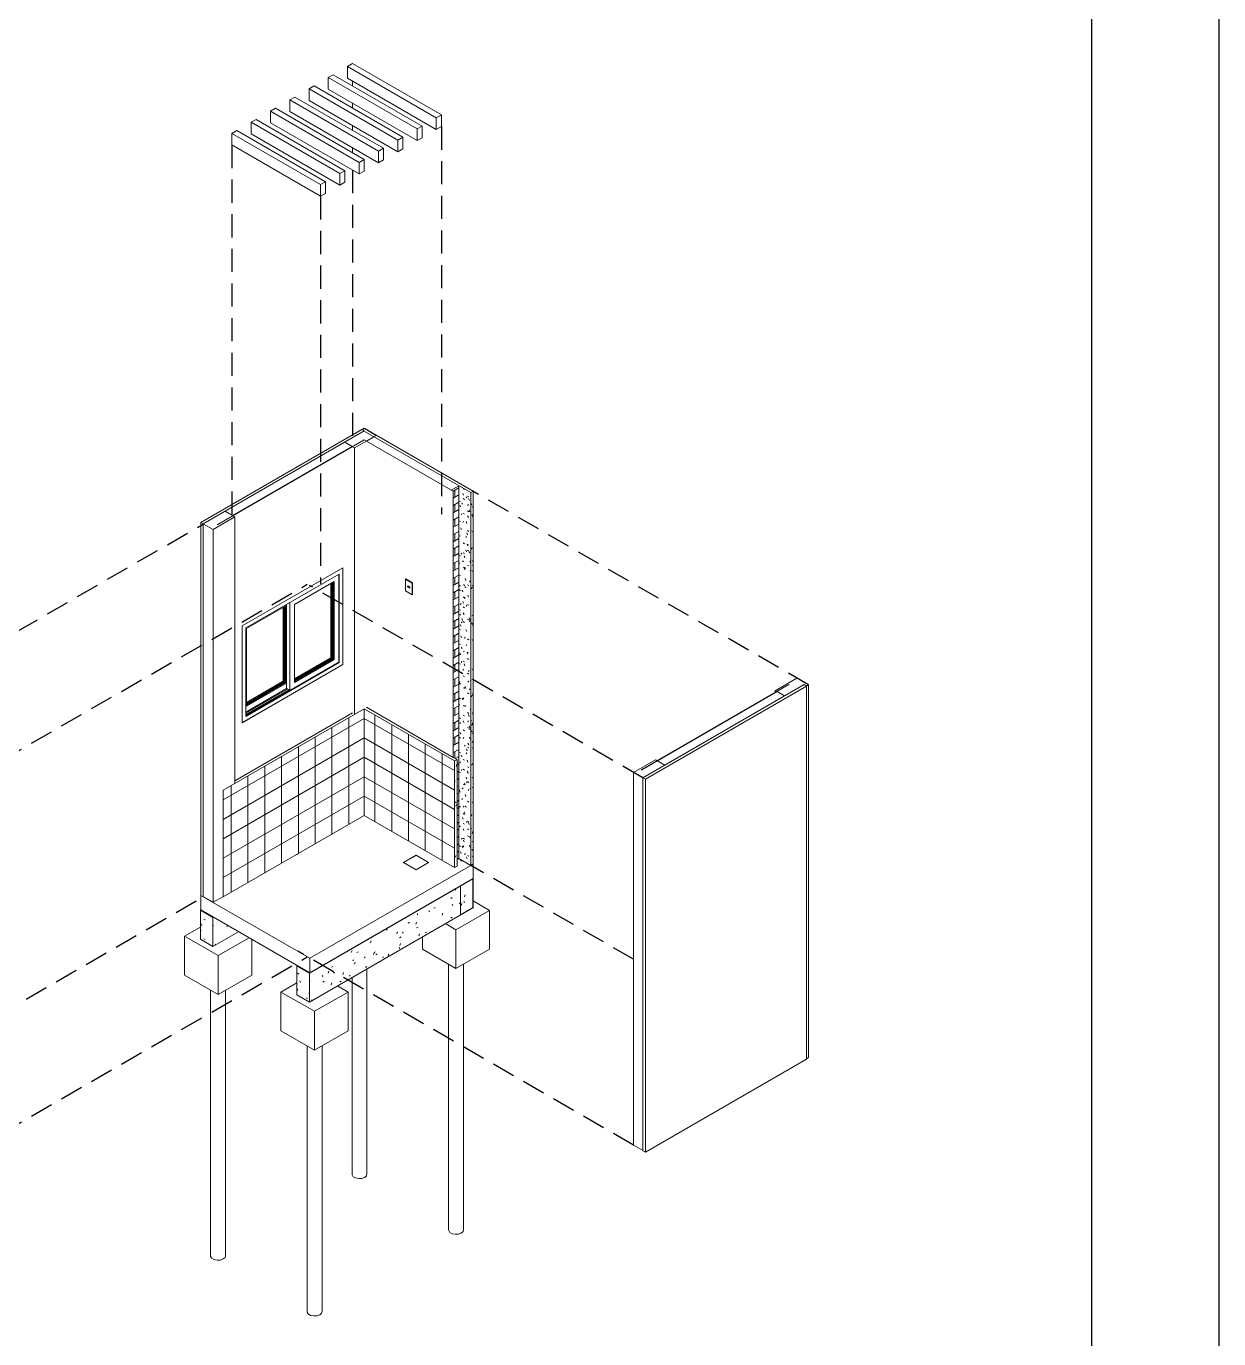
# Model space of a CAD drawing. Header units: inches. Extents: x -409 to -274, y -29 to 11.
# Drawn here: x -286.74 to -273.83, y -18.63 to -4.42 of the extents above; entities that cross this region are included whole.
import ezdxf

# ---------------------------------------------------------------- set-up
doc = ezdxf.new("R2010")
doc.units = ezdxf.units.IN
doc.header["$MEASUREMENT"] = 0
doc.linetypes.add('_Tracejado pequeno', pattern=[2.25, 1.5, -0.75])
doc.linetypes.add('HIDDEN', pattern=[0.375, 0.25, -0.125])
doc.layers.get('0').update_dxf_attribs({"color": 8})
for name, color, linetype in [('ARQ-PIS', 1, 'Continuous'), ('ELE-VT3', 30, 'Continuous'), ('PROJECÃO', 1, 'HIDDEN')]:
    doc.layers.add(name, color=color, linetype=linetype)
for name, color, linetype, lineweight in [('Caminho do deslocamento', 7, '_Tracejado pequeno', 9), ('Dispositivos elétricos', 7, 'Continuous', 9), ('Janelas', 7, 'Continuous', 9), ('Montantes de parede cortina', 7, 'Continuous', 9), ('Padrão de superfície', 7, 'Continuous', 9), ('Paredes', 7, 'Continuous', 9), ('Peças hidrossanitárias', 7, 'Continuous', 9), ('Pilares estruturais', 7, 'Continuous', 9), ('Pisos', 7, 'Continuous', 9), ('Quadro estrutural', 7, 'Continuous', 9)]:
    doc.layers.add(name, color=color, linetype=linetype, lineweight=lineweight)

# ---------------------------------------------------------------- blocks, each defined once
blk = doc.blocks.new('Rectangular Mullion - 6x12 cm-2523780-ISOMÉTRICA')
at = {"layer": 'Montantes de parede cortina'}
for p, q in [((23762, -8562), (23804, -8538)), ((23762, -8660), (23762, -8562)), ((24510, -8994), (23762, -8562)), ((23804, -8538), (24553, -8970)), ((23762, -8660), (24510, -9092)), ((24553, -8970), (24510, -8994)), ((24510, -8994), (24510, -9092)), ((24510, -9092), (24553, -9068)), ((24553, -9068), (24553, -8970))]:
    blk.add_line(p, q, dxfattribs=at)
blk = doc.blocks.new('Coluna_Estrutural_Retangular_eixo - 26 x 14  cm-2526067-ISOMÉTRICA')
at = {"layer": 'Pilares estruturais'}
for p, q in [((26496, -14322), (26680, -14216)), ((26680, -14216), (26695, -14224)), ((26698, -14226), (26759, -14261)), ((26496, -14322), (26496, -17463)), ((26576, -14368), (26496, -14322)), ((26576, -17509), (26496, -17463))]:
    blk.add_line(p, q, dxfattribs=at)
blk = doc.blocks.new('Coluna_Estrutural_Retangular_eixo - 26 x 14  cm-V5-ISOMÉTRICA')
at = {"layer": 'Pilares estruturais'}
for p, q in [((27688, -13634), (27872, -13528)), ((27872, -13528), (27971, -13585)), ((27971, -13585), (27953, -13595)), ((27971, -13585), (27971, -16726)), ((27688, -13651), (27688, -13634)), ((27703, -13643), (27688, -13634)), ((27971, -16726), (27954, -16736))]:
    blk.add_line(p, q, dxfattribs=at)

msp = doc.modelspace()

# ---------------------------------------------------------------- hatches: boundary and pattern name
at = {"layer": 'Padrão de superfície', "true_color": 0x808080}
h = msp.add_hatch(dxfattribs=at)
h.set_pattern_fill('FP_5', color=8, scale=0.001285, style=0, pattern_type=2)
h.set_pattern_definition([(330, (-279.86488, -16.436124), (-4e-07, 0.0786626), []), (90, (-279.86488, -16.43612), (-0.102186, 0.137659), [0.078662, -0.078662])])
h.paths.add_polyline_path([(-279.827, -12.423), (-279.824, -12.422), (-279.906, -12.375), (-279.906, -12.378)])
at = {"layer": 'Quadro estrutural', "true_color": 0xc0c0c0}
h = msp.add_hatch(dxfattribs=at)
h.set_pattern_fill('FP_19', color=9, scale=0.001285, style=0, pattern_type=2)
h.set_pattern_definition([(30, (-283.34245, -9.76366), (0.369139, 0.3196838), [0.017583, -0.302101, 0.017583, -2.007082]), (30, (-283.34245, -9.76366), (0.369139, 0.3196838), [-0.337267, -0.302101, 0.017583, -0.621786, -1.065614]), (30, (-283.34245, -9.76366), (0.369139, 0.3196838), [-1.278736, 0.017583, -0.302101, 0.017583, -0.728347]), (30, (-283.34245, -9.76366), (0.369139, 0.3196838), [-1.616003, -0.19554, 0.017583, -0.515225]), (125.104, (-283.20402, -9.63046), (-0.264491, 0.1631537), [0.01324, -0.227477, -1.524544]), (125.104, (-283.20402, -9.63046), (-0.264491, 0.1631537), [-0.240717, 0.01324, -0.227477, -1.283826]), (125.104, (-283.20402, -9.63046), (-0.264491, 0.1631537), [-0.481435, 0.01324, -0.468196, -0.802391]), (125.104, (-283.20402, -9.63046), (-0.264491, 0.1631537), [-0.96287, 0.01324, -0.227477, -0.561674]), (125.104, (-283.20402, -9.63046), (-0.264491, 0.1631537), [-1.203588, 0.01324, -0.147239, -0.401196]), (125.104, (-283.20402, -9.63046), (-0.264491, 0.1631537), [-1.364065, 0.01324, -0.387956]), (248.794, (-283.15788, -9.390695), (-0.1046485, -0.4828386), [0.021047, -0.361641, -2.423697]), (248.794, (-283.15788, -9.390695), (-0.1046485, -0.4828386), [-0.382688, 0.021047, -0.361641, -2.041007]), (248.794, (-283.15788, -9.390695), (-0.1046485, -0.4828386), [-0.765378, 0.021047, -0.74433, -1.27563]), (248.794, (-283.15788, -9.390695), (-0.1046485, -0.4828386), [-1.530755, 0.021047, -0.361641, -0.892941]), (248.794, (-283.15788, -9.390695), (-0.1046485, -0.4828386), [-1.913445, 0.021047, -0.234079, -0.637815]), (248.794, (-283.15788, -9.390695), (-0.1046485, -0.4828386), [-2.168571, 0.021047, -0.616767])])
h.paths.add_polyline_path([(-283.673, -14.989), (-281.904, -13.967), (-281.904, -13.653), (-283.673, -14.674), (-283.673, -14.879)])
h = msp.add_hatch(dxfattribs=at)
h.set_pattern_fill('FP_13', color=9, scale=0.001285, style=0, pattern_type=2)
h.set_pattern_definition([(30, (-283.34245, -9.76366), (0.2768543, 0.2664032), [0.017583, -0.302101, 0.017583, -2.007082]), (30, (-283.34245, -9.76366), (0.2768543, 0.2664032), [-0.337267, -0.302101, 0.017583, -0.621786, -1.065614]), (30, (-283.34245, -9.76366), (0.2768543, 0.2664032), [-1.278736, 0.017583, -0.302101, 0.017583, -0.728347]), (30, (-283.34245, -9.76366), (0.2768543, 0.2664032), [-1.616003, -0.19554, 0.017583, -0.515225]), (125.104, (-283.20402, -9.63046), (-0.305182, 0.2210427), [0.01324, -0.227477, -1.524544]), (125.104, (-283.20402, -9.63046), (-0.305182, 0.2210427), [-0.240717, 0.01324, -0.227477, -1.283826]), (125.104, (-283.20402, -9.63046), (-0.305182, 0.2210427), [-0.481435, 0.01324, -0.468196, -0.802391]), (125.104, (-283.20402, -9.63046), (-0.305182, 0.2210427), [-0.96287, 0.01324, -0.227477, -0.561674]), (125.104, (-283.20402, -9.63046), (-0.305182, 0.2210427), [-1.203588, 0.01324, -0.14724, -0.401196]), (125.104, (-283.20402, -9.63046), (-0.305182, 0.2210427), [-1.364065, 0.01324, -0.387956]), (248.794, (-283.15788, -9.390695), (-0.1207482, -0.5243332), [0.021047, -0.361641, -2.423697]), (248.794, (-283.15788, -9.390695), (-0.1207482, -0.5243332), [-0.382688, 0.021047, -0.361641, -2.041007]), (248.794, (-283.15788, -9.390695), (-0.1207482, -0.5243332), [-0.765378, 0.021047, -0.74433, -1.27563]), (248.794, (-283.15788, -9.390695), (-0.1207482, -0.5243332), [-1.530755, 0.021047, -0.361641, -0.89294]), (248.794, (-283.15788, -9.390695), (-0.1207482, -0.5243332), [-1.913445, 0.021047, -0.234079, -0.637815]), (248.794, (-283.15788, -9.390695), (-0.1207482, -0.5243332), [-2.168571, 0.021047, -0.616767])])
h.paths.add_polyline_path([(-282.036, -14.043), (-281.899, -13.965), (-281.899, -13.65), (-282.036, -13.729), (-282.036, -14.019)])
h = msp.add_hatch(dxfattribs=at)
h.set_pattern_fill('FP_14', color=9, scale=0.001285, style=0, pattern_type=2)
h.set_pattern_definition([(0, (-283.37825, -14.462565), (0.5220418, 0.0753505), [0.021534, -0.369997, 0.021534, -0.369997, -2.088167]), (0, (-283.37825, -14.462565), (0.5220418, 0.0753505), [-0.783063, 0.021534, -0.761528, 0.021534, -0.369997, -0.913573]), (0, (-283.37825, -14.462565), (0.5220418, 0.0753505), [-1.957657, 0.021534, -0.239487, 0.021534, -0.631018]), (135, (-283.18248, -14.42489), (-0.298696, 0.1479954), [0.015227, -0.261627, 0.015227, -1.738185]), (135, (-283.18248, -14.42489), (-0.298696, 0.1479954), [-0.292081, -0.261627, 0.015227, -0.538481, -0.922848]), (135, (-283.18248, -14.42489), (-0.298696, 0.1479954), [-1.107418, 0.015227, -0.261627, 0.015227, -0.630766]), (135, (-283.18248, -14.42489), (-0.298696, 0.1479954), [-1.3995, -0.169342, 0.015227, -0.446197]), (225, (-283.11723, -14.27419), (-0.2233456, -0.374046), [0.015227, -0.261627, 0.015227, -1.738185]), (225, (-283.11723, -14.27419), (-0.2233456, -0.374046), [-0.292081, -0.261627, 0.015227, -0.538481, -0.922848]), (225, (-283.11723, -14.27419), (-0.2233456, -0.374046), [-1.107418, 0.015227, -0.261627, 0.015227, -0.630766]), (225, (-283.11723, -14.27419), (-0.2233456, -0.374046), [-1.3995, -0.169342, 0.015227, -0.446197])])
h.paths.add_polyline_path([(-284.716, -14.073), (-284.711, -14.07), (-284.847, -13.991), (-284.852, -13.994), (-284.795, -14.027)])
h = msp.add_hatch(dxfattribs=at)
h.set_pattern_fill('FP_16', color=9, scale=0.001285, style=0, pattern_type=2)
h.set_pattern_definition([(330, (-283.70911, -9.93402), (0.4614238, -0.1598419), [0.017583, -0.3021, -2.024665]), (330, (-283.70911, -9.93402), (0.4614238, -0.1598419), [-0.319684, 0.017583, -0.302101, -1.704982]), (330, (-283.70911, -9.93402), (0.4614238, -0.1598419), [-0.639368, 0.017583, -0.621786, -1.065614]), (330, (-283.70911, -9.93402), (0.4614238, -0.1598419), [-1.278736, 0.017583, -0.302101, -0.745929]), (330, (-283.70911, -9.93402), (0.4614238, -0.1598419), [-1.59842, 0.017583, -0.19554, -0.532806]), (330, (-283.70911, -9.93402), (0.4614238, -0.1598419), [-1.811543, 0.017583, -0.515225]), (111.206, (-283.570684, -9.96066), (-0.2483904, 0.4270675), [0.021047, -0.361641, -2.423697]), (111.206, (-283.570684, -9.96066), (-0.2483904, 0.4270675), [-0.382688, 0.021047, -0.361641, -2.041007]), (111.206, (-283.570684, -9.96066), (-0.2483904, 0.4270675), [-0.765378, 0.021047, -0.74433, -1.27563]), (111.206, (-283.570684, -9.96066), (-0.2483904, 0.4270675), [-1.530755, 0.021047, -0.361641, -0.89294]), (111.206, (-283.570684, -9.96066), (-0.2483904, 0.4270675), [-1.913445, 0.021047, -0.234079, -0.637815]), (111.206, (-283.570684, -9.96066), (-0.2483904, 0.4270675), [-2.168571, 0.021047, -0.616767]), (234.896, (-283.52454, -9.77418), (-0.0639575, -0.304112), [0.01324, -0.227477, -1.524544]), (234.896, (-283.52454, -9.77418), (-0.0639575, -0.304112), [-0.240717, 0.01324, -0.227477, -1.283826]), (234.896, (-283.52454, -9.77418), (-0.0639575, -0.304112), [-0.481435, 0.01324, -0.468196, -0.802391]), (234.896, (-283.52454, -9.77418), (-0.0639575, -0.304112), [-0.96287, 0.01324, -0.227477, -0.561674]), (234.896, (-283.52454, -9.77418), (-0.0639575, -0.304112), [-1.203588, 0.01324, -0.147239, -0.401196]), (234.896, (-283.52454, -9.77418), (-0.0639575, -0.304112), [-1.364065, 0.01324, -0.387956])])
h.paths.add_polyline_path([(-284.716, -14.387), (-284.716, -14.073), (-284.852, -13.994), (-284.852, -14.308)])
h = msp.add_hatch(dxfattribs=at)
h.set_pattern_fill('FP_15', color=9, scale=0.001285, style=0, pattern_type=2)
h.set_pattern_definition([(30, (-284.38472, -9.16191), (0.369139, 0.3196838), [0.017583, -0.302101, 0.017583, -2.007082]), (30, (-284.38472, -9.16191), (0.369139, 0.3196838), [-0.337267, -0.302101, 0.017583, -0.621786, -1.065614]), (30, (-284.38472, -9.16191), (0.369139, 0.3196838), [-1.278736, 0.017583, -0.302101, 0.017583, -0.728347]), (30, (-284.38472, -9.16191), (0.369139, 0.3196838), [-1.616003, -0.19554, 0.017583, -0.515225]), (125.104, (-284.24629, -9.0287), (-0.264491, 0.1631537), [0.01324, -0.227477, -1.524544]), (125.104, (-284.24629, -9.0287), (-0.264491, 0.1631537), [-0.240717, 0.01324, -0.227477, -1.283826]), (125.104, (-284.24629, -9.0287), (-0.264491, 0.1631537), [-0.481435, 0.01324, -0.468196, -0.802391]), (125.104, (-284.24629, -9.0287), (-0.264491, 0.1631537), [-0.96287, 0.01324, -0.227477, -0.561674]), (125.104, (-284.24629, -9.0287), (-0.264491, 0.1631537), [-1.203588, 0.01324, -0.147239, -0.401196]), (125.104, (-284.24629, -9.0287), (-0.264491, 0.1631537), [-1.364065, 0.01324, -0.387956]), (248.794, (-284.20015, -8.78894), (-0.1046485, -0.4828386), [0.021047, -0.361641, -2.423697]), (248.794, (-284.20015, -8.78894), (-0.1046485, -0.4828386), [-0.382688, 0.021047, -0.361641, -2.041007]), (248.794, (-284.20015, -8.78894), (-0.1046485, -0.4828386), [-0.765378, 0.021047, -0.74433, -1.27563]), (248.794, (-284.20015, -8.78894), (-0.1046485, -0.4828386), [-1.530755, 0.021047, -0.361641, -0.892941]), (248.794, (-284.20015, -8.78894), (-0.1046485, -0.4828386), [-1.913445, 0.021047, -0.234079, -0.637815]), (248.794, (-284.20015, -8.78894), (-0.1046485, -0.4828386), [-2.168571, 0.021047, -0.616767])])
h.paths.add_polyline_path([(-284.716, -14.387), (-284.438, -14.227), (-284.711, -14.07), (-284.716, -14.073), (-284.716, -14.276)])
h = msp.add_hatch(dxfattribs=at)
h.set_pattern_fill('FP_17', color=9, scale=0.001285, style=0, pattern_type=2)
h.set_pattern_definition([(0, (-283.37825, -14.462565), (0.522042, 0.07535), [0.021534, -0.369997, 0.021534, -0.369997, -2.088167]), (0, (-283.37825, -14.462565), (0.522042, 0.07535), [-0.783063, 0.021534, -0.761528, 0.021534, -0.369997, -0.913573]), (0, (-283.37825, -14.462565), (0.522042, 0.07535), [-1.957657, 0.021534, -0.239487, 0.021534, -0.631018]), (135, (-283.18248, -14.42489), (-0.374046, 0.223346), [0.015227, -0.261627, 0.015227, -1.738185]), (135, (-283.18248, -14.42489), (-0.374046, 0.223346), [-0.29208, -0.261627, 0.015227, -0.53848, -0.922848]), (135, (-283.18248, -14.42489), (-0.374046, 0.223346), [-1.10742, 0.015227, -0.261627, 0.015227, -0.630766]), (135, (-283.18248, -14.42489), (-0.374046, 0.223346), [-1.3995, -0.169342, 0.015227, -0.446197]), (225, (-283.11723, -14.27419), (-0.147995, -0.298696), [0.015227, -0.261627, 0.015227, -1.738185]), (225, (-283.11723, -14.27419), (-0.147995, -0.298696), [-0.29208, -0.261627, 0.015227, -0.53848, -0.922848]), (225, (-283.11723, -14.27419), (-0.147995, -0.298696), [-1.107418, 0.015227, -0.261627, 0.015227, -0.630766]), (225, (-283.11723, -14.27419), (-0.147995, -0.298696), [-1.3995, -0.169342, 0.015227, -0.446197])])
h.paths.add_polyline_path([(-283.673, -14.674), (-283.669, -14.672), (-283.805, -14.593), (-283.81, -14.596), (-283.678, -14.672)])
h = msp.add_hatch(dxfattribs=at)
h.set_pattern_fill('FP_18', color=9, scale=0.001285, style=0, pattern_type=2)
h.set_pattern_definition([(330, (-283.70911, -9.93402), (0.369139, -0.1065613), [0.017583, -0.3021, -2.024665]), (330, (-283.70911, -9.93402), (0.369139, -0.1065613), [-0.319684, 0.017583, -0.302101, -1.704982]), (330, (-283.70911, -9.93402), (0.369139, -0.1065613), [-0.639368, 0.017583, -0.621786, -1.065614]), (330, (-283.70911, -9.93402), (0.369139, -0.1065613), [-1.278736, 0.017583, -0.302101, -0.745929]), (330, (-283.70911, -9.93402), (0.369139, -0.1065613), [-1.59842, 0.017583, -0.19554, -0.532806]), (330, (-283.70911, -9.93402), (0.369139, -0.1065613), [-1.811543, 0.017583, -0.515225]), (111.206, (-283.570684, -9.96066), (-0.2644901, 0.4685621), [0.021047, -0.361641, -2.423697]), (111.206, (-283.570684, -9.96066), (-0.2644901, 0.4685621), [-0.382688, 0.021047, -0.361641, -2.041007]), (111.206, (-283.570684, -9.96066), (-0.2644901, 0.4685621), [-0.765378, 0.021047, -0.74433, -1.27563]), (111.206, (-283.570684, -9.96066), (-0.2644901, 0.4685621), [-1.530755, 0.021047, -0.361641, -0.89294]), (111.206, (-283.570684, -9.96066), (-0.2644901, 0.4685621), [-1.913445, 0.021047, -0.234079, -0.637815]), (111.206, (-283.570684, -9.96066), (-0.2644901, 0.4685621), [-2.168571, 0.021047, -0.616767]), (234.896, (-283.52454, -9.77418), (-0.1046486, -0.362001), [0.01324, -0.227477, -1.524544]), (234.896, (-283.52454, -9.77418), (-0.1046486, -0.362001), [-0.240717, 0.01324, -0.227477, -1.283826]), (234.896, (-283.52454, -9.77418), (-0.1046486, -0.362001), [-0.481435, 0.01324, -0.468196, -0.802391]), (234.896, (-283.52454, -9.77418), (-0.1046486, -0.362001), [-0.96287, 0.01324, -0.227477, -0.561674]), (234.896, (-283.52454, -9.77418), (-0.1046486, -0.362001), [-1.203588, 0.01324, -0.147239, -0.401196]), (234.896, (-283.52454, -9.77418), (-0.1046486, -0.362001), [-1.364065, 0.01324, -0.387956])])
h.paths.add_polyline_path([(-283.673, -14.989), (-283.673, -14.674), (-283.81, -14.596), (-283.81, -14.91), (-283.786, -14.924)])

# ---------------------------------------------------------------- linework, layer by layer
at = {"layer": 'ARQ-PIS', "color": 4, "linetype": 'ByBlock'}
msp.add_lwpolyline([(-292.675, -1.844), (-275.208, -1.844), (-275.208, -21.921), (-292.675, -21.921)], close=True, dxfattribs=at)
at = {"layer": 'Caminho do deslocamento'}
for p, q in [((-283.205, -5.018), (-283.205, -5.071)), ((-283.205, -5.26), (-283.205, -5.312)), ((-283.205, -5.501), (-283.205, -5.553)), ((-283.205, -5.742), (-283.205, -5.794))]:
    msp.add_line(p, q, dxfattribs=at)
at = {"layer": 'Dispositivos elétricos'}
for p, q in [((-282.629, -10.407), (-282.634, -10.41)), ((-282.561, -10.452), (-282.634, -10.41)), ((-282.634, -10.41), (-282.634, -10.536)), ((-282.629, -10.407), (-282.557, -10.449)), ((-282.61, -10.494), (-282.608, -10.492)), ((-282.585, -10.508), (-282.61, -10.494)), ((-282.608, -10.492), (-282.585, -10.505)), ((-282.561, -10.452), (-282.557, -10.449)), ((-282.561, -10.578), (-282.561, -10.452)), ((-282.557, -10.449), (-282.557, -10.575)), ((-282.634, -10.536), (-282.561, -10.578)), ((-282.557, -10.575), (-282.561, -10.578))]:
    msp.add_line(p, q, dxfattribs=at)
for points in [[(-282.61, -10.494, 0), (-282.61, -10.49, 0), (-282.609, -10.487, 0), (-282.607, -10.485, 0), (-282.604, -10.485, 0), (-282.601, -10.485, 0), (-282.598, -10.486, 0), (-282.594, -10.489, 0), (-282.591, -10.492, 0), (-282.589, -10.496, 0), (-282.587, -10.5, 0), (-282.585, -10.504, 0), (-282.585, -10.508, 0)], [(-282.608, -10.492, 0), (-282.607, -10.489, 0), (-282.606, -10.486, 0), (-282.605, -10.485, 0)]]:
    msp.add_polyline3d(points, dxfattribs=at)
at = {"layer": 'ELE-VT3', "linetype": 'ByBlock'}
msp.add_lwpolyline([(-409.077, 11.376), (-273.831, 11.376), (-273.831, -29.078), (-409.077, -29.078)], close=True, dxfattribs=at)
at = {"layer": 'Janelas'}
for p, q in [((-284.36, -10.938), (-283.35, -10.355)), ((-283.354, -11.309), (-283.354, -10.358)), ((-283.35, -11.312), (-283.35, -10.355)), ((-283.31, -11.335), (-283.31, -10.287)), ((-283.835, -10.686), (-283.403, -10.437)), ((-283.424, -11.269), (-283.424, -10.449)), ((-283.415, -10.444), (-283.415, -11.274)), ((-283.403, -10.437), (-283.403, -11.281)), ((-284.352, -10.943), (-283.92, -10.694)), ((-283.941, -11.525), (-283.941, -10.706)), ((-283.932, -10.701), (-283.932, -11.53)), ((-283.92, -11.594), (-283.92, -10.684)), ((-283.92, -10.694), (-283.92, -11.537)), ((-283.884, -10.663), (-283.884, -11.615)), ((-283.835, -11.53), (-283.835, -10.686)), ((-284.36, -10.938), (-284.36, -11.895)), ((-284.352, -11.786), (-284.352, -10.943)), ((-284.399, -11.963), (-283.31, -11.335)), ((-283.354, -11.309), (-284.36, -11.889)), ((-284.36, -11.895), (-283.35, -11.312)), ((-283.884, -11.615), (-283.354, -11.309)), ((-283.835, -11.506), (-283.424, -11.269)), ((-283.415, -11.274), (-283.835, -11.516)), ((-283.403, -11.281), (-283.835, -11.53)), ((-283.424, -11.269), (-283.415, -11.274)), ((-283.415, -11.274), (-283.403, -11.281)), ((-283.35, -11.312), (-283.354, -11.309)), ((-284.36, -11.848), (-283.92, -11.594)), ((-283.908, -11.601), (-284.36, -11.861)), ((-284.36, -11.876), (-283.896, -11.608)), ((-284.36, -11.886), (-283.886, -11.613)), ((-284.352, -11.762), (-283.941, -11.525)), ((-283.932, -11.53), (-284.352, -11.773)), ((-283.92, -11.537), (-284.352, -11.786)), ((-283.941, -11.525), (-283.932, -11.53)), ((-283.932, -11.53), (-283.92, -11.537)), ((-283.92, -11.594), (-283.884, -11.615))]:
    msp.add_line(p, q, dxfattribs=at)
at = {"layer": 'Janelas', "color": 28, "true_color": 0x0d0d0d}
for p, q in [((-283.44, -11.26), (-283.44, -10.458)), ((-283.428, -11.266), (-283.428, -10.452)), ((-283.956, -11.516), (-283.956, -10.715)), ((-283.945, -11.523), (-283.945, -10.708)), ((-283.835, -11.488), (-283.44, -11.26)), ((-283.428, -11.266), (-283.835, -11.501)), ((-283.44, -11.26), (-283.428, -11.266)), ((-284.352, -11.744), (-283.956, -11.516)), ((-283.945, -11.523), (-284.352, -11.758)), ((-283.956, -11.516), (-283.945, -11.523))]:
    msp.add_line(p, q, dxfattribs=at)
at = {"layer": 'Padrão de superfície', "color": 8, "linetype": 'Continuous', "true_color": 0x808080}
for p, q in [((-283.31, -9.036), (-283.31, -9.033)), ((-283.514, -9.154), (-283.514, -9.151)), ((-283.718, -9.272), (-283.718, -9.269)), ((-284.127, -9.508), (-284.127, -9.505)), ((-283.923, -9.39), (-283.923, -9.387)), ((-282.118, -9.456), (-282.056, -9.421)), ((-282.116, -9.534), (-282.056, -9.499)), ((-282.097, -9.523), (-282.097, -9.444)), ((-284.332, -9.626), (-284.332, -9.623)), ((-282.116, -9.613), (-282.056, -9.578)), ((-282.116, -9.691), (-282.056, -9.657)), ((-282.097, -9.68), (-282.097, -9.602)), ((-282.116, -9.77), (-282.056, -9.735)), ((-282.097, -9.838), (-282.097, -9.759)), ((-282.116, -9.849), (-282.056, -9.814)), ((-282.116, -9.927), (-282.056, -9.893)), ((-282.097, -9.995), (-282.097, -9.916)), ((-282.116, -10.006), (-282.056, -9.971)), ((-282.116, -10.085), (-282.056, -10.05)), ((-282.097, -10.152), (-282.097, -10.074)), ((-282.116, -10.163), (-282.056, -10.129)), ((-282.116, -10.242), (-282.056, -10.207)), ((-282.116, -10.321), (-282.056, -10.286)), ((-282.116, -10.399), (-282.056, -10.365)), ((-282.097, -10.31), (-282.097, -10.231)), ((-282.116, -10.478), (-282.056, -10.443)), ((-282.097, -10.467), (-282.097, -10.388)), ((-282.116, -10.557), (-282.056, -10.522)), ((-282.116, -10.635), (-282.056, -10.601)), ((-282.097, -10.624), (-282.097, -10.546)), ((-282.116, -10.714), (-282.056, -10.679)), ((-282.116, -10.793), (-282.056, -10.758)), ((-282.097, -10.782), (-282.097, -10.703)), ((-282.116, -10.871), (-282.056, -10.837)), ((-282.116, -10.95), (-282.056, -10.915)), ((-282.097, -10.939), (-282.097, -10.86)), ((-282.116, -11.029), (-282.056, -10.994)), ((-282.116, -11.107), (-282.056, -11.073)), ((-282.097, -11.096), (-282.097, -11.018)), ((-282.116, -11.186), (-282.056, -11.151)), ((-282.097, -11.254), (-282.097, -11.175)), ((-282.116, -11.265), (-282.056, -11.23)), ((-282.116, -11.343), (-282.056, -11.309)), ((-282.097, -11.411), (-282.097, -11.332)), ((-282.116, -11.422), (-282.056, -11.387)), ((-282.116, -11.501), (-282.056, -11.466)), ((-282.097, -11.568), (-282.097, -11.49)), ((-282.116, -11.579), (-282.056, -11.545)), ((-282.116, -11.658), (-282.056, -11.623)), ((-282.097, -11.726), (-282.097, -11.647)), ((-282.116, -11.737), (-282.056, -11.702)), ((-282.116, -11.815), (-282.056, -11.781)), ((-282.116, -11.894), (-282.056, -11.859)), ((-282.097, -11.883), (-282.097, -11.804)), ((-282.116, -11.973), (-282.056, -11.938)), ((-282.116, -12.051), (-282.056, -12.017)), ((-282.097, -12.04), (-282.097, -11.962)), ((-282.116, -12.13), (-282.056, -12.095)), ((-282.116, -12.209), (-282.056, -12.174)), ((-282.097, -12.198), (-282.097, -12.119)), ((-282.116, -12.287), (-282.056, -12.253)), ((-282.097, -12.35), (-282.097, -12.276)), ((-282.093, -12.352), (-282.056, -12.331)), ((-282.074, -12.42), (-282.056, -12.41)), ((-282.074, -12.499), (-282.056, -12.489)), ((-282.074, -12.578), (-282.056, -12.567)), ((-282.074, -12.656), (-282.056, -12.646)), ((-282.074, -12.735), (-282.056, -12.725)), ((-282.074, -12.814), (-282.056, -12.803)), ((-282.074, -12.892), (-282.056, -12.882)), ((-282.074, -12.971), (-282.056, -12.961)), ((-282.074, -13.05), (-282.056, -13.039)), ((-282.074, -13.128), (-282.056, -13.118)), ((-282.074, -13.207), (-282.056, -13.197)), ((-282.074, -13.286), (-282.056, -13.275)), ((-282.074, -13.364), (-282.056, -13.354))]:
    msp.add_line(p, q, dxfattribs=at)
at = {"layer": 'Padrão de superfície', "color": 7, "linetype": 'Continuous', "true_color": 0xffffff}
for p, q in [((-282.004, -9.502), (-282.012, -9.482)), ((-282.008, -9.431), (-281.992, -9.44)), ((-281.961, -9.511), (-281.946, -9.52)), ((-281.92, -9.491), (-281.926, -9.483)), ((-282.054, -9.564), (-282.038, -9.573)), ((-282.038, -9.628), (-282.046, -9.608)), ((-282.015, -9.586), (-282.023, -9.597)), ((-282.008, -9.538), (-281.992, -9.547)), ((-281.969, -9.52), (-281.977, -9.531)), ((-281.952, -9.603), (-281.96, -9.614)), ((-281.941, -9.558), (-281.949, -9.538)), ((-281.935, -9.68), (-281.943, -9.661)), ((-281.914, -9.606), (-281.922, -9.595)), ((-281.912, -9.63), (-281.899, -9.623)), ((-282.054, -9.777), (-282.038, -9.786)), ((-282.022, -9.701), (-282.029, -9.712)), ((-282.005, -9.784), (-282.012, -9.795)), ((-282.008, -9.698), (-281.992, -9.706)), ((-281.969, -9.806), (-281.976, -9.787)), ((-281.961, -9.671), (-281.946, -9.68)), ((-281.952, -9.743), (-281.96, -9.724)), ((-281.926, -9.778), (-281.926, -9.779)), ((-281.925, -9.804), (-281.926, -9.803)), ((-281.908, -9.721), (-281.916, -9.71)), ((-281.912, -9.737), (-281.899, -9.73)), ((-282.054, -9.937), (-282.038, -9.946)), ((-282.026, -9.873), (-282.033, -9.853)), ((-281.963, -9.929), (-281.97, -9.909)), ((-281.961, -9.884), (-281.946, -9.893)), ((-281.921, -9.881), (-281.926, -9.893)), ((-281.912, -9.897), (-281.899, -9.89)), ((-282.008, -10.017), (-281.992, -10.026)), ((-281.971, -9.949), (-281.979, -9.96)), ((-281.956, -10.051), (-281.964, -10.032)), ((-281.954, -10.031), (-281.962, -10.042)), ((-281.91, -10.066), (-281.918, -10.086)), ((-282.047, -10.244), (-282.055, -10.225)), ((-282.054, -10.15), (-282.038, -10.159)), ((-282.023, -10.13), (-282.031, -10.141)), ((-282.006, -10.212), (-282.014, -10.223)), ((-282.008, -10.124), (-281.992, -10.133)), ((-281.99, -10.178), (-281.998, -10.158)), ((-281.973, -10.114), (-281.981, -10.095)), ((-281.961, -10.097), (-281.946, -10.106)), ((-281.937, -10.114), (-281.945, -10.125)), ((-281.927, -10.233), (-281.935, -10.214)), ((-281.912, -10.217), (-281.899, -10.209)), ((-282.054, -10.364), (-282.038, -10.372)), ((-282.008, -10.284), (-281.992, -10.292)), ((-281.989, -10.295), (-281.997, -10.306)), ((-281.984, -10.3), (-281.992, -10.28)), ((-281.961, -10.257), (-281.946, -10.266)), ((-281.926, -10.312), (-281.934, -10.323)), ((-281.912, -10.323), (-281.899, -10.316)), ((-281.9, -10.265), (-281.908, -10.254)), ((-282.042, -10.476), (-282.049, -10.487)), ((-281.995, -10.486), (-282.002, -10.466)), ((-281.979, -10.493), (-281.986, -10.504)), ((-281.978, -10.423), (-281.985, -10.403)), ((-281.961, -10.47), (-281.946, -10.479)), ((-281.933, -10.427), (-281.94, -10.438)), ((-281.912, -10.497), (-281.919, -10.516)), ((-281.912, -10.483), (-281.899, -10.476)), ((-282.054, -10.523), (-282.038, -10.532)), ((-282.012, -10.549), (-282.019, -10.529)), ((-282.005, -10.671), (-282.013, -10.651)), ((-282.008, -10.603), (-281.992, -10.612)), ((-281.985, -10.608), (-281.993, -10.619)), ((-281.949, -10.604), (-281.956, -10.585)), ((-281.922, -10.661), (-281.926, -10.655)), ((-281.899, -10.571), (-281.902, -10.579)), ((-282.054, -10.737), (-282.038, -10.745)), ((-282.037, -10.789), (-282.045, -10.8)), ((-282.031, -10.674), (-282.039, -10.685)), ((-282.008, -10.71), (-281.992, -10.719)), ((-281.999, -10.794), (-282.007, -10.774)), ((-281.968, -10.691), (-281.976, -10.702)), ((-281.961, -10.683), (-281.946, -10.692)), ((-281.912, -10.803), (-281.899, -10.795)), ((-282.033, -10.92), (-282.041, -10.9)), ((-282.02, -10.872), (-282.028, -10.883)), ((-282.016, -10.857), (-282.024, -10.837)), ((-282.008, -10.87), (-281.992, -10.879)), ((-281.961, -10.843), (-281.946, -10.852)), ((-281.936, -10.849), (-281.944, -10.83)), ((-281.934, -10.856), (-281.942, -10.867)), ((-281.909, -10.892), (-281.917, -10.881)), ((-281.912, -10.909), (-281.899, -10.902)), ((-282.054, -10.95), (-282.038, -10.958)), ((-282.027, -11.042), (-282.035, -11.023)), ((-281.987, -11.037), (-281.994, -11.048)), ((-281.97, -10.976), (-281.978, -10.956)), ((-281.961, -11.056), (-281.946, -11.065)), ((-281.912, -11.069), (-281.899, -11.062)), ((-282.054, -11.11), (-282.038, -11.118)), ((-282.039, -11.218), (-282.047, -11.229)), ((-282.038, -11.228), (-282.045, -11.208)), ((-282.021, -11.165), (-282.028, -11.145)), ((-282.008, -11.189), (-281.992, -11.198)), ((-281.97, -11.119), (-281.977, -11.13)), ((-281.958, -11.221), (-281.965, -11.201)), ((-281.953, -11.202), (-281.96, -11.213)), ((-282.054, -11.291), (-282.056, -11.286)), ((-282.054, -11.323), (-282.038, -11.331)), ((-282.022, -11.3), (-282.03, -11.311)), ((-282.008, -11.296), (-281.992, -11.305)), ((-281.991, -11.347), (-281.999, -11.327)), ((-281.961, -11.269), (-281.946, -11.278)), ((-281.899, -11.317), (-281.9, -11.318)), ((-282.048, -11.413), (-282.056, -11.394)), ((-282.005, -11.383), (-282.013, -11.394)), ((-282.008, -11.456), (-281.992, -11.465)), ((-281.961, -11.429), (-281.946, -11.438)), ((-281.942, -11.4), (-281.95, -11.411)), ((-281.926, -11.516), (-281.93, -11.505)), ((-281.912, -11.389), (-281.899, -11.381)), ((-281.912, -11.495), (-281.899, -11.488)), ((-282.054, -11.536), (-282.038, -11.545)), ((-282.042, -11.536), (-282.05, -11.516)), ((-281.994, -11.581), (-282.002, -11.592)), ((-281.979, -11.592), (-281.987, -11.572)), ((-281.961, -11.642), (-281.946, -11.651)), ((-281.948, -11.515), (-281.956, -11.526)), ((-281.931, -11.598), (-281.939, -11.609)), ((-281.912, -11.655), (-281.899, -11.648)), ((-281.899, -11.545), (-281.903, -11.54)), ((-282.054, -11.696), (-282.038, -11.704)), ((-282.047, -11.762), (-282.054, -11.773)), ((-282.013, -11.718), (-282.02, -11.698)), ((-282.001, -11.696), (-282.008, -11.707)), ((-282.008, -11.776), (-281.992, -11.784)), ((-281.984, -11.779), (-281.991, -11.79)), ((-281.911, -11.666), (-281.918, -11.685)), ((-282.053, -11.877), (-282.056, -11.882)), ((-282.054, -11.909), (-282.038, -11.918)), ((-282.008, -11.882), (-281.992, -11.891)), ((-281.961, -11.855), (-281.946, -11.864)), ((-281.944, -11.896), (-281.951, -11.876)), ((-281.927, -11.833), (-281.934, -11.813)), ((-281.9, -11.851), (-281.907, -11.871)), ((-281.9, -11.864), (-281.907, -11.853)), ((-282.036, -11.96), (-282.044, -11.971)), ((-282.034, -12.089), (-282.042, -12.069)), ((-282, -11.963), (-282.008, -11.943)), ((-282.008, -12.042), (-281.992, -12.051)), ((-281.961, -12.015), (-281.946, -12.024)), ((-281.95, -11.944), (-281.958, -11.955)), ((-281.937, -12.019), (-281.945, -11.999)), ((-281.933, -12.026), (-281.941, -12.037)), ((-281.917, -11.947), (-281.924, -11.936)), ((-281.91, -12.062), (-281.918, -12.051)), ((-281.906, -11.974), (-281.914, -11.993)), ((-281.912, -11.975), (-281.899, -11.967)), ((-281.912, -12.081), (-281.899, -12.074)), ((-282.054, -12.122), (-282.038, -12.131)), ((-282.002, -12.125), (-282.01, -12.136)), ((-281.985, -12.207), (-281.993, -12.218)), ((-281.948, -12.204), (-281.956, -12.184)), ((-281.931, -12.141), (-281.939, -12.121)), ((-281.904, -12.178), (-281.912, -12.167)), ((-282.055, -12.306), (-282.056, -12.308)), ((-282.054, -12.282), (-282.038, -12.29)), ((-282.022, -12.334), (-282.03, -12.314)), ((-281.969, -12.29), (-281.976, -12.301)), ((-281.965, -12.267), (-281.973, -12.247)), ((-281.961, -12.228), (-281.946, -12.237)), ((-281.921, -12.26), (-281.926, -12.254)), ((-281.912, -12.241), (-281.899, -12.234)), ((-282.078, -12.418), (-282.085, -12.437)), ((-282.056, -12.46), (-282.056, -12.458)), ((-282.054, -12.495), (-282.038, -12.504)), ((-282.038, -12.388), (-282.045, -12.399)), ((-282.021, -12.471), (-282.028, -12.482)), ((-282.008, -12.362), (-281.992, -12.37)), ((-282.008, -12.468), (-281.992, -12.477)), ((-281.959, -12.39), (-281.966, -12.37)), ((-281.958, -12.488), (-281.965, -12.499)), ((-281.961, -12.442), (-281.946, -12.45)), ((-281.953, -12.512), (-281.96, -12.492)), ((-281.908, -12.404), (-281.915, -12.424)), ((-282.096, -12.601), (-282.101, -12.594)), ((-282.008, -12.628), (-281.992, -12.637)), ((-281.986, -12.638), (-281.994, -12.619)), ((-281.97, -12.575), (-281.977, -12.555)), ((-281.964, -12.603), (-281.972, -12.614)), ((-281.961, -12.601), (-281.946, -12.61)), ((-281.926, -12.573), (-281.926, -12.573)), ((-281.912, -12.561), (-281.899, -12.554)), ((-282.054, -12.708), (-282.038, -12.717)), ((-282.043, -12.705), (-282.051, -12.685)), ((-282.016, -12.784), (-282.024, -12.795)), ((-282.01, -12.669), (-282.018, -12.68)), ((-281.98, -12.761), (-281.988, -12.741)), ((-281.947, -12.686), (-281.955, -12.696)), ((-281.926, -12.688), (-281.931, -12.674)), ((-281.912, -12.667), (-281.899, -12.66)), ((-281.899, -12.717), (-281.904, -12.711)), ((-282.083, -12.832), (-282.091, -12.821)), ((-282.079, -12.848), (-282.087, -12.868)), ((-282.054, -12.868), (-282.038, -12.877)), ((-281.999, -12.867), (-282.007, -12.877)), ((-281.991, -12.946), (-281.999, -12.927)), ((-281.974, -12.883), (-281.982, -12.864)), ((-281.961, -12.814), (-281.946, -12.823)), ((-281.912, -12.827), (-281.899, -12.82)), ((-282.052, -13.048), (-282.056, -13.054)), ((-282.008, -13.009), (-282.016, -12.99)), ((-282.008, -12.948), (-281.992, -12.956)), ((-282.008, -13.054), (-281.992, -13.063)), ((-281.966, -13.032), (-281.973, -13.043)), ((-281.961, -13.028), (-281.946, -13.036)), ((-281.945, -13.065), (-281.952, -13.045)), ((-281.915, -12.957), (-281.923, -12.977)), ((-282.054, -13.081), (-282.038, -13.09)), ((-282.018, -13.213), (-282.026, -13.224)), ((-282.002, -13.132), (-282.009, -13.112)), ((-281.961, -13.187), (-281.946, -13.196)), ((-281.949, -13.114), (-281.956, -13.125)), ((-281.932, -13.197), (-281.939, -13.208)), ((-281.922, -13.08), (-281.926, -13.09)), ((-281.918, -13.117), (-281.925, -13.106)), ((-281.912, -13.147), (-281.899, -13.14)), ((-281.905, -13.143), (-281.912, -13.162)), ((-282.098, -13.216), (-282.101, -13.223)), ((-282.054, -13.294), (-282.038, -13.303)), ((-282.012, -13.317), (-282.02, -13.298)), ((-282.001, -13.295), (-282.009, -13.306)), ((-282.008, -13.214), (-281.992, -13.223)), ((-281.996, -13.254), (-282.003, -13.235)), ((-281.932, -13.31), (-281.94, -13.29)), ((-281.905, -13.348), (-281.913, -13.337)), ((-281.912, -13.254), (-281.899, -13.246)), ((-282.087, -13.401), (-282.095, -13.421)), ((-282.074, -13.484), (-282.077, -13.48)), ((-282.029, -13.38), (-282.037, -13.361)), ((-281.984, -13.378), (-281.992, -13.389)), ((-281.966, -13.436), (-281.974, -13.417)), ((-281.961, -13.401), (-281.946, -13.409)), ((-281.926, -13.401), (-281.929, -13.405)), ((-281.912, -13.413), (-281.899, -13.406)), ((-282.093, -13.524), (-282.095, -13.528))]:
    msp.add_line(p, q, dxfattribs=at)
at = {"layer": 'Padrão de superfície', "color": 8, "linetype": 'Continuous', "true_color": 0x797979}
for p, q in [((-284.605, -12.8), (-283.078, -11.919)), ((-283.247, -13.065), (-283.247, -11.911)), ((-283.078, -11.919), (-282.101, -12.483)), ((-282.964, -13.033), (-282.964, -11.88)), ((-283.428, -13.17), (-283.428, -12.016)), ((-282.782, -13.138), (-282.782, -11.985)), ((-284.605, -13.01), (-283.078, -12.128)), ((-283.61, -13.274), (-283.61, -12.121)), ((-283.078, -12.128), (-282.101, -12.693)), ((-282.6, -13.243), (-282.6, -12.09)), ((-282.419, -13.348), (-282.419, -12.194)), ((-284.605, -13.22), (-283.078, -12.338)), ((-283.973, -13.484), (-283.973, -12.33)), ((-283.792, -13.379), (-283.792, -12.226)), ((-283.078, -12.338), (-282.101, -12.902)), ((-282.237, -13.453), (-282.237, -12.299)), ((-284.155, -13.589), (-284.155, -12.435)), ((-284.605, -13.429), (-283.078, -12.548)), ((-284.337, -13.694), (-284.337, -12.54)), ((-283.078, -12.548), (-282.101, -13.112)), ((-284.605, -13.639), (-283.078, -12.758)), ((-284.518, -13.799), (-284.518, -12.645)), ((-283.078, -12.758), (-282.101, -13.322))]:
    msp.add_line(p, q, dxfattribs=at)
at = {"layer": 'Padrão de superfície', "color": 254, "linetype": 'Continuous', "true_color": 0xd0d0d0}
for p, q in [((-283.809, -13.389), (-283.8, -13.389)), ((-282.038, -13.453), (-282.022, -13.461))]:
    msp.add_line(p, q, dxfattribs=at)
at = {"layer": 'Paredes'}
for p, q in [((-284.847, -9.796), (-283.104, -8.789)), ((-283.078, -8.805), (-284.821, -9.811)), ((-283.104, -8.789), (-283.078, -8.805)), ((-283.078, -8.777), (-283.101, -8.791)), ((-283.078, -8.777), (-281.899, -9.458)), ((-283.078, -8.808), (-283.078, -8.805)), ((-281.926, -9.473), (-283.078, -8.808)), ((-284.672, -9.823), (-283.078, -8.902)), ((-283.078, -8.903), (-284.671, -9.823)), ((-284.584, -9.674), (-283.289, -8.927)), ((-283.208, -8.974), (-283.289, -8.927)), ((-283.078, -8.902), (-282.116, -9.458)), ((-282.117, -9.458), (-283.078, -8.903)), ((-283.055, -8.915), (-282.974, -8.868)), ((-283.208, -8.974), (-284.502, -9.721)), ((-283.208, -8.977), (-283.208, -8.974)), ((-282.138, -9.445), (-282.056, -9.398)), ((-282.117, -12.339), (-282.117, -9.458)), ((-282.117, -9.458), (-282.116, -9.458)), ((-282.116, -9.458), (-282.116, -12.339)), ((-282.056, -9.398), (-282.056, -13.433)), ((-281.926, -9.473), (-281.899, -9.458)), ((-281.926, -13.508), (-281.926, -9.473)), ((-281.899, -9.458), (-281.899, -13.493)), ((-284.847, -13.834), (-284.847, -9.796)), ((-284.821, -9.811), (-284.847, -9.796)), ((-284.502, -9.721), (-284.584, -9.674)), ((-284.502, -9.721), (-284.502, -9.724)), ((-284.821, -9.811), (-284.821, -13.849)), ((-284.671, -9.823), (-284.672, -9.823)), ((-284.399, -10.916), (-283.309, -10.286)), ((-283.31, -10.287), (-283.31, -11.335)), ((-283.309, -10.286), (-283.309, -11.335)), ((-284.399, -11.964), (-284.399, -10.916)), ((-283.31, -11.335), (-284.399, -11.963)), ((-283.309, -11.335), (-284.399, -11.964)), ((-283.309, -11.335), (-283.31, -11.335)), ((-278.482, -11.552), (-280.076, -12.473)), ((-280.062, -12.559), (-278.319, -11.552)), ((-280.035, -12.448), (-278.483, -11.552)), ((-278.292, -11.568), (-280.035, -12.574)), ((-279.906, -12.375), (-278.611, -11.627)), ((-278.611, -11.627), (-278.53, -11.674)), ((-278.482, -11.552), (-278.483, -11.552)), ((-278.482, -11.556), (-278.482, -11.552)), ((-278.292, -11.568), (-278.319, -11.552)), ((-278.292, -11.571), (-278.292, -11.568)), ((-278.292, -15.606), (-278.292, -11.571)), ((-278.53, -11.674), (-279.824, -12.422)), ((-283.078, -11.814), (-284.605, -12.695)), ((-284.479, -12.593), (-283.207, -11.858)), ((-282.101, -12.378), (-283.078, -11.814)), ((-283.078, -12.967), (-283.078, -11.814)), ((-283.056, -11.797), (-282.117, -12.339)), ((-282.116, -12.339), (-282.117, -12.339)), ((-282.116, -12.339), (-282.074, -12.363)), ((-282.074, -12.363), (-282.101, -12.378)), ((-282.101, -13.532), (-282.101, -12.378)), ((-282.074, -12.363), (-282.074, -13.516)), ((-280.077, -12.472), (-280.036, -12.449)), ((-280.077, -12.476), (-280.077, -12.472)), ((-280.076, -12.473), (-280.077, -12.472)), ((-280.076, -12.473), (-280.076, -12.476)), ((-280.036, -12.449), (-280.035, -12.448)), ((-279.906, -12.378), (-279.906, -12.375)), ((-279.906, -12.375), (-279.824, -12.422)), ((-280.062, -12.562), (-280.062, -12.559)), ((-280.062, -12.559), (-280.035, -12.574)), ((-280.062, -16.597), (-280.062, -12.562)), ((-280.035, -12.574), (-280.035, -16.612)), ((-284.609, -12.693), (-284.605, -12.695)), ((-284.605, -12.695), (-284.605, -13.849)), ((-284.605, -13.849), (-283.078, -12.967)), ((-283.078, -12.967), (-282.101, -13.532)), ((-282.056, -13.433), (-282.074, -13.443)), ((-282.056, -13.433), (-281.926, -13.508)), ((-281.899, -13.493), (-281.926, -13.508)), ((-282.074, -13.516), (-282.101, -13.532)), ((-284.847, -13.834), (-284.821, -13.849)), ((-284.821, -13.849), (-284.82, -13.848)), ((-284.605, -13.849), (-284.609, -13.847)), ((-280.035, -16.612), (-278.292, -15.606)), ((-280.035, -16.612), (-280.062, -16.597))]:
    msp.add_line(p, q, dxfattribs=at)
at = {"layer": 'Peças hidrossanitárias'}
for p, q in [((-282.653, -13.478), (-282.654, -13.478)), ((-282.518, -13.4), (-282.653, -13.478)), ((-282.653, -13.478), (-282.518, -13.555)), ((-282.653, -13.479), (-282.653, -13.478)), ((-282.384, -13.478), (-282.518, -13.4)), ((-282.518, -13.555), (-282.384, -13.478)), ((-282.384, -13.478), (-282.383, -13.478)), ((-282.384, -13.479), (-282.384, -13.478)), ((-282.518, -13.555), (-282.518, -13.556))]:
    msp.add_line(p, q, dxfattribs=at)
at = {"layer": 'Pilares estruturais'}
for p, q in [((-283.098, -8.793), (-283.076, -8.78)), ((-283.076, -8.78), (-282.949, -8.854)), ((-282.949, -8.854), (-283.185, -8.99)), ((-283.185, -8.99), (-283.207, -8.977)), ((-283.185, -8.99), (-283.185, -11.871)), ((-284.479, -9.737), (-284.715, -9.874)), ((-284.583, -9.677), (-284.479, -9.737)), ((-284.479, -12.618), (-284.479, -9.737)), ((-284.715, -9.874), (-284.82, -9.813)), ((-284.715, -13.908), (-284.715, -9.874)), ((-284.715, -13.908), (-284.82, -13.848)), ((-284.609, -13.847), (-284.715, -13.908)), ((-281.899, -13.893), (-281.722, -13.995)), ((-281.722, -13.995), (-282.086, -14.205)), ((-281.722, -14.414), (-281.722, -13.995)), ((-285.024, -14.276), (-284.852, -14.176)), ((-282.086, -14.205), (-282.2, -14.139)), ((-282.086, -14.205), (-282.086, -14.624)), ((-285.024, -14.695), (-285.024, -14.276)), ((-284.661, -14.485), (-285.024, -14.276)), ((-284.326, -14.292), (-284.661, -14.485)), ((-284.297, -14.695), (-284.297, -14.309)), ((-282.449, -14.414), (-282.449, -14.282)), ((-284.661, -14.905), (-284.661, -14.485)), ((-282.086, -14.624), (-282.449, -14.414)), ((-281.722, -14.414), (-282.086, -14.624)), ((-283.05, -16.853), (-283.05, -14.629)), ((-282.166, -14.578), (-282.166, -17.456)), ((-282.005, -17.456), (-282.005, -14.578)), ((-284.661, -14.905), (-285.024, -14.695)), ((-284.297, -14.695), (-284.661, -14.905)), ((-283.211, -14.722), (-283.211, -16.853)), ((-284.741, -14.858), (-284.741, -17.737)), ((-284.581, -17.737), (-284.581, -14.858)), ((-283.98, -14.879), (-283.81, -14.78)), ((-283.98, -14.879), (-283.98, -15.298)), ((-283.616, -15.088), (-283.98, -14.879)), ((-283.253, -14.879), (-283.616, -15.088)), ((-283.368, -14.812), (-283.253, -14.879)), ((-283.253, -15.298), (-283.253, -14.879)), ((-283.616, -15.088), (-283.616, -15.508)), ((-283.616, -15.508), (-283.98, -15.298)), ((-283.253, -15.298), (-283.616, -15.508)), ((-283.697, -15.462), (-283.697, -18.34)), ((-283.536, -18.34), (-283.536, -15.462))]:
    msp.add_line(p, q, dxfattribs=at)
for points in [[(-283.074, -16.886, 0), (-283.104, -16.897, 0), (-283.139, -16.899, 0), (-283.173, -16.892, 0), (-283.198, -16.878, 0), (-283.21, -16.858, 0), (-283.21, -16.851, 0)], [(-283.05, -16.848, 0), (-283.054, -16.868, 0), (-283.074, -16.886, 0)], [(-282.029, -17.489, 0), (-282.059, -17.5, 0), (-282.095, -17.502, 0), (-282.128, -17.495, 0), (-282.154, -17.481, 0), (-282.165, -17.461, 0), (-282.166, -17.455, 0)], [(-282.006, -17.451, 0), (-282.01, -17.471, 0), (-282.029, -17.489, 0)], [(-284.604, -17.769, 0), (-284.634, -17.78, 0), (-284.67, -17.783, 0), (-284.704, -17.776, 0), (-284.729, -17.761, 0), (-284.741, -17.742, 0), (-284.741, -17.735, 0)], [(-284.581, -17.731, 0), (-284.585, -17.752, 0), (-284.604, -17.769, 0)], [(-283.559, -18.373, 0), (-283.59, -18.384, 0), (-283.625, -18.386, 0), (-283.659, -18.379, 0), (-283.684, -18.364, 0), (-283.696, -18.345, 0), (-283.696, -18.338, 0)], [(-283.536, -18.335, 0), (-283.54, -18.355, 0), (-283.559, -18.373, 0)]]:
    msp.add_polyline3d(points, dxfattribs=at)
at = {"layer": 'Pisos'}
for p, q in [((-282.655, -13.478), (-282.518, -13.399)), ((-282.518, -13.556), (-282.655, -13.478)), ((-282.518, -13.399), (-282.382, -13.478)), ((-282.518, -13.399), (-282.518, -13.4)), ((-282.382, -13.478), (-282.518, -13.556)), ((-281.899, -13.493), (-281.899, -13.65)), ((-283.669, -14.514), (-281.926, -13.508)), ((-281.899, -13.65), (-283.669, -14.672)), ((-284.847, -13.991), (-284.847, -13.834)), ((-284.821, -13.849), (-283.669, -14.514)), ((-283.669, -14.672), (-284.847, -13.991)), ((-283.669, -14.514), (-283.669, -14.672))]:
    msp.add_line(p, q, dxfattribs=at)
at = {"layer": 'PROJECÃO'}
for p, q in [((-282.243, -5.511), (-282.243, -9.706)), ((-284.513, -5.71), (-284.513, -9.731)), ((-283.205, -5.983), (-283.205, -8.976)), ((-283.551, -6.266), (-283.551, -10.461)), ((-278.271, -11.554), (-281.904, -9.457)), ((-288.454, -11.912), (-284.821, -9.814)), ((-287.328, -12.562), (-283.695, -10.464)), ((-280.062, -12.56), (-283.671, -10.477)), ((-280.165, -14.525), (-281.926, -13.508)), ((-286.737, -14.955), (-284.821, -13.849)), ((-280.165, -16.536), (-283.798, -14.438)), ((-287.328, -16.597), (-283.695, -14.499))]:
    msp.add_line(p, q, dxfattribs=at)
at = {"layer": 'Quadro estrutural'}
for p, q in [((-283.673, -14.674), (-281.904, -13.653)), ((-282.036, -13.729), (-281.899, -13.65)), ((-282.036, -14.043), (-282.036, -13.729)), ((-281.904, -13.967), (-281.904, -13.653)), ((-281.899, -13.65), (-281.899, -13.965)), ((-284.847, -13.991), (-284.852, -13.994)), ((-284.852, -13.994), (-284.716, -14.073)), ((-284.852, -13.994), (-284.852, -14.308)), ((-281.904, -13.967), (-283.673, -14.989)), ((-281.899, -13.965), (-282.036, -14.043)), ((-284.716, -14.073), (-284.711, -14.07)), ((-284.716, -14.073), (-284.716, -14.387)), ((-284.716, -14.387), (-284.852, -14.308)), ((-284.438, -14.227), (-284.716, -14.387)), ((-283.805, -14.593), (-283.81, -14.596)), ((-283.81, -14.596), (-283.673, -14.674)), ((-283.81, -14.91), (-283.81, -14.596)), ((-283.673, -14.989), (-283.673, -14.674)), ((-283.673, -14.989), (-283.81, -14.91))]:
    msp.add_line(p, q, dxfattribs=at)

# ---------------------------------------------------------------- block references
for name, p, xscale, yscale, zscale in [('Rectangular Mullion - 6x12 cm-2523780-ISOMÉTRICA', (-313.783, 6.138), 0.001284551661531001, 0.001284551661531001, 0.001284551661531001), ('Rectangular Mullion - 6x12 cm-2523780-ISOMÉTRICA', (-313.992, 6.017), 0.001284551661531001, 0.001284551661531001, 0.001284551661531001), ('Rectangular Mullion - 6x12 cm-2523780-ISOMÉTRICA', (-314.2, 5.896), 0.001284551661531, 0.001284551661531, 0.001284551661531), ('Rectangular Mullion - 6x12 cm-2523780-ISOMÉTRICA', (-314.409, 5.776), 0.001284551661531001, 0.001284551661531001, 0.001284551661531001), ('Rectangular Mullion - 6x12 cm-2523780-ISOMÉTRICA', (-314.618, 5.655), 0.001284551661531001, 0.001284551661531001, 0.001284551661531001), ('Rectangular Mullion - 6x12 cm-2523780-ISOMÉTRICA', (-314.827, 5.534), 0.001284551661531002, 0.001284551661531002, 0.001284551661531002), ('Rectangular Mullion - 6x12 cm-2523780-ISOMÉTRICA', (-315.036, 5.414), 0.001284551661531001, 0.001284551661531001, 0.001284551661531001), ('Coluna_Estrutural_Retangular_eixo - 26 x 14  cm-V5-ISOMÉTRICA', (-314.2, 5.896), 0.001284551661531, 0.001284551661531, 0.001284551661531), ('Coluna_Estrutural_Retangular_eixo - 26 x 14  cm-2526067-ISOMÉTRICA', (-314.2, 5.896), 0.001284551661531, 0.001284551661531, 0.001284551661531)]:
    msp.add_blockref(name, p, dxfattribs=dict(xscale=xscale, yscale=yscale, zscale=zscale))

doc.saveas('drawing.dxf')
